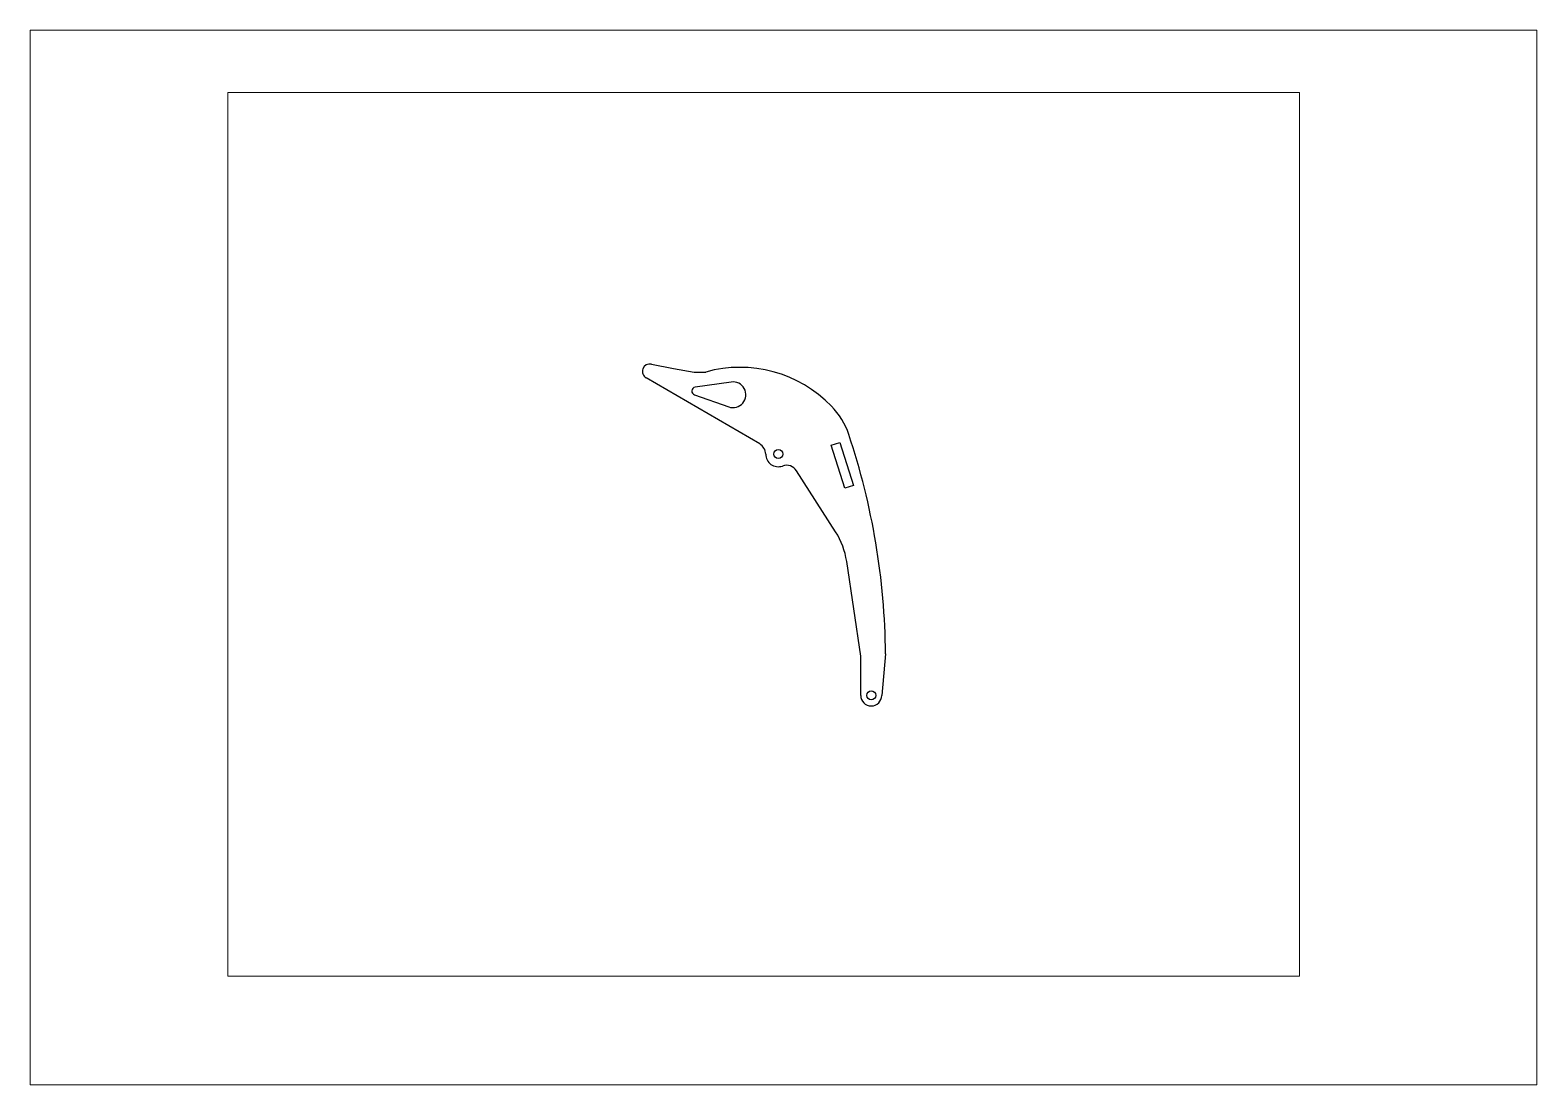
# Paper-space layout 'Layout1' of a CAD drawing. Extents: x 0 to 500, y 0 to 350.
# The model-space entities are those that its viewports show. They can reach past a viewport. Long polylines and large blocks are cut down to what shows.
import ezdxf

# ---------------------------------------------------------------- set-up
doc = ezdxf.new("R2010")
doc.units = 0
doc.header["$MEASUREMENT"] = 0

msp = doc.modelspace()

# ---------------------------------------------------------------- linework, layer by layer
at = {"color": 7, "linetype": 'Continuous'}
for p, q in [((206.16481, 239.18492), (213.51208, 237.73361)), ((213.51208, 237.73361), (220.40593, 236.54849)), ((220.40593, 236.54849), (224.2078, 236.54849)), ((242.09628, 212.66368), (204.42359, 234.57117)), ((232.63119, 233.2269), (220.71404, 231.51083)), ((220.46633, 228.99796), (231.81904, 224.98804)), ((265.78922, 212.25601), (268.64859, 213.16377)), ((270.32802, 197.95918), (265.78922, 212.25601)), ((268.64859, 213.16377), (273.18738, 198.86694)), ((267.29261, 183.50144), (254.34122, 203.74039)), ((273.18738, 198.86694), (270.32802, 197.95918)), ((275.64405, 142.21208), (270.96341, 173.70186)), ((275.60805, 129.25725), (275.64405, 142.21208)), ((283.85165, 143.00841), (282.60805, 129.25725))]:
    msp.add_line(p, q, dxfattribs=at)
for centre in [(248.275, 209.31786), (279.10805, 129.25725)]:
    msp.add_circle(centre, 1.5, dxfattribs=at)
for centre, radius, start, end in [((205.68034, 236.73231), 2.5, 78.826174, 239.82107), ((235.56037, 195.82656), 42.27477, 44.110259, 105.57755), ((220.89935, 230.22392), 1.30018, 98.194266, 250.54613), ((233.23878, 229.00755), 4.26287, 250.54613, 98.19427), ((247.96369, 207.85052), 25, 18.499443, 44.110259), ((47.97707, 140.93809), 235.88366, 0.5028843, 18.499443), ((240.08547, 209.20584), 4, 1.6044398, 59.821067), ((248.275, 209.31786), 4.19029, 180, 289.22599), ((250.97202, 201.58436), 4, 32.616137, 109.22599), ((246.23509, 170.02624), 25, 8.4545479, 32.616137), ((279.10805, 129.25725), 3.5, 180, 0)]:
    msp.add_arc(centre, radius, start, end, dxfattribs=at)

psp = doc.layouts.get("Layout1")

# ---------------------------------------------------------------- viewports
at = {"layer": '0', "color": 3, "linetype": 'Continuous'}
psp.add_viewport(center=(250, 175), size=(500, 350), view_center_point=(250, 175), view_height=350, dxfattribs=at)
psp.add_viewport(center=(243.43478, 182.71284), size=(355.57889, 293.21582), view_center_point=(243.43478, 182.71284), view_height=293.21582, status=3, dxfattribs=at)

doc.saveas('drawing.dxf')
